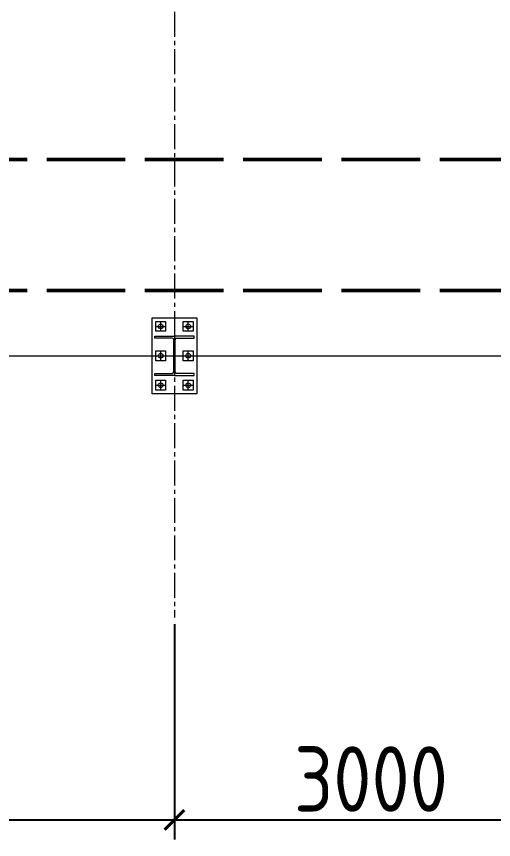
# Model space of a CAD drawing. Header units: millimetres. Extents: x 163705 to 1616509, y 81827 to 302547.
# Drawn here: x 580599 to 584240, y 139363 to 145653 of the extents above; entities that cross this region are included whole.
import ezdxf

# ---------------------------------------------------------------- set-up
doc = ezdxf.new("R2010")
doc.units = ezdxf.units.MM
doc.header["$LTSCALE"] = 10
doc.linetypes.add('ACAD_ISO02W100', pattern=[15, 12, -3])
doc.linetypes.add('CENTER2', pattern=[28.575, 19.05, -3.175, 3.175, -3.175])
for name, color, linetype, lineweight in [('1-中心线', 1, 'CENTER2', 0), ('1-护栏', 4, 'Continuous', 18), ('1-标注', 3, 'Continuous', 0), ('1-设备轮廓', 2, 'Continuous', 18), ('1-钢构', 6, 'Continuous', 0)]:
    doc.layers.add(name, color=color, linetype=linetype, lineweight=lineweight)
doc.styles.add('HZ', font='gbenor.shx', dxfattribs={"bigfont": 'gbcbig.shx'})
doc.styles.get("Standard").update_dxf_attribs({"font": 'arial.ttf'})
doc.dimstyles.new('100$0', dxfattribs={"dimscale": 100, "dimtxt": 5, "dimasz": 1.5, "dimexe": 1.5, "dimexo": 0.5, "dimtad": 1, "dimdec": 0, "dimdsep": 46, "dimtxsty": 'HZ', "dimblk": 'ARCHTICK', "dimcen": 2.5, "dimdle": 1, "dimclrd": 256, "dimclre": 256, "dimadec": 0, "dimazin": 0, "dimtfac": 1, "dimtdec": 0, "dimtmove": 0, "dimatfit": 3, "dimfxl": 0, "dimarcsym": 0})

# ---------------------------------------------------------------- blocks, each defined once
blk = doc.blocks.new('G$CCDFBE48F')
for p, q in [((24.5, 515), (105.5, 515)), ((65, 474.5), (65, 555.5)), ((234.5, 515), (315.5, 515)), ((275, 474.5), (275, 555.5)), ((170, 443), (170, 137)), ((20, 425), (20, 440)), ((20, 440), (170, 440)), ((152, 425), (20, 425)), ((165, 168), (165, 412)), ((320, 440), (170, 440)), ((175, 168), (175, 412)), ((188, 425), (320, 425)), ((320, 425), (320, 440)), ((65, 249.5), (65, 330.5)), ((275, 249.5), (275, 330.5)), ((24.5, 290), (105.5, 290)), ((234.5, 290), (315.5, 290)), ((20, 140), (20, 155)), ((20, 155), (152, 155)), ((170, 140), (20, 140)), ((170, 140), (320, 140)), ((320, 155), (188, 155)), ((320, 140), (320, 155)), ((24.5, 65), (105.5, 65)), ((65, 24.5), (65, 105.5)), ((234.5, 65), (315.5, 65)), ((275, 24.5), (275, 105.5))]:
    blk.add_line(p, q)
for points in [[(0, 0), (0, 580), (340, 580), (340, 0)], [(27.5, 477.5), (27.5, 552.5), (102.5, 552.5), (102.5, 477.5)], [(237.5, 477.5), (237.5, 552.5), (312.5, 552.5), (312.5, 477.5)], [(27.5, 252.5), (27.5, 327.5), (102.5, 327.5), (102.5, 252.5)], [(237.5, 252.5), (237.5, 327.5), (312.5, 327.5), (312.5, 252.5)], [(27.5, 27.5), (27.5, 102.5), (102.5, 102.5), (102.5, 27.5)], [(237.5, 27.5), (237.5, 102.5), (312.5, 102.5), (312.5, 27.5)]]:
    blk.add_lwpolyline(points, close=True)
for centre in [(65, 515), (275, 515), (65, 290), (275, 290), (65, 65), (275, 65)]:
    blk.add_circle(centre, 18)
for centre, start, end in [((152, 412), 0, 90), ((188, 412), 90, 180), ((152, 168), 270, 0), ((188, 168), 180, 270)]:
    blk.add_arc(centre, 13, start, end)
blk.add_text('HC_SUPERPART', height=0.001).set_placement((170, 140))
blk = doc.blocks.new('_ArchTick')
at = {"const_width": 0.15}
blk.add_lwpolyline([(-0.5, -0.5), (0.5, 0.5)], dxfattribs=at)
blk = doc.blocks.new('*D185')
at = {"layer": '1-标注', "lineweight": -2, "transparency": 16777216}
for p, q in [((576804.6, 141009.5), (576804.6, 139362.8)), ((581804.6, 141009.5), (581804.6, 139362.8)), ((576704.6, 139512.8), (581904.6, 139512.8))]:
    blk.add_line(p, q, dxfattribs=at)
at = {"layer": 'Defpoints', "transparency": 16777216}
for p in [(576804.6, 141059.5), (581804.6, 141059.5), (581804.6, 139512.8)]:
    blk.add_point(p, dxfattribs=at)
at = {"layer": '1-标注', "lineweight": -2, "transparency": 16777216, "xscale": 150, "yscale": 150, "zscale": 150, "rotation": 180}
blk.add_blockref('_ArchTick', (576804.6, 139512.8), dxfattribs=at)
at = {"layer": '1-标注', "lineweight": -2, "transparency": 16777216, "xscale": 150, "yscale": 150, "zscale": 150}
blk.add_blockref('_ArchTick', (581804.6, 139512.8), dxfattribs=at)
at = {"layer": '1-标注', "transparency": 16777216, "insert": (579304.6, 139825.3), "char_height": 500, "attachment_point": 5, "style": 'HZ'}
blk.add_mtext('5000', dxfattribs=at)
blk = doc.blocks.new('*D186')
at = {"layer": '1-标注', "lineweight": -2, "transparency": 16777216}
for p, q in [((581804.6, 141009.5), (581804.6, 139362.8)), ((584804.6, 141009.5), (584804.6, 139362.8)), ((581704.6, 139512.8), (584904.6, 139512.8))]:
    blk.add_line(p, q, dxfattribs=at)
at = {"layer": 'Defpoints', "transparency": 16777216}
for p in [(581804.6, 141059.5), (584804.6, 141059.5), (584804.6, 139512.8)]:
    blk.add_point(p, dxfattribs=at)
at = {"layer": '1-标注', "lineweight": -2, "transparency": 16777216, "xscale": 150, "yscale": 150, "zscale": 150, "rotation": 180}
blk.add_blockref('_ArchTick', (581804.6, 139512.8), dxfattribs=at)
at = {"layer": '1-标注', "lineweight": -2, "transparency": 16777216, "xscale": 150, "yscale": 150, "zscale": 150}
blk.add_blockref('_ArchTick', (584804.6, 139512.8), dxfattribs=at)
at = {"layer": '1-标注', "transparency": 16777216, "insert": (583304.6, 139825.3), "char_height": 500, "attachment_point": 5, "style": 'HZ'}
blk.add_mtext('3000', dxfattribs=at)

msp = doc.modelspace()

# ---------------------------------------------------------------- linework, layer by layer
at = {"layer": '1-中心线'}
for p, q in [((581804.592, 152259.738), (581804.592, 141059.499)), ((553688.441, 143059.632), (632314.867, 143059.632))]:
    msp.add_line(p, q, dxfattribs=at)
at = {"layer": '1-护栏'}
msp.add_lwpolyline([(570504.592, 143059.632), (587768.407, 143059.632), (587768.407, 150259.632), (570504.592, 150259.632)], close=True, dxfattribs=at)
at = {"layer": '1-设备轮廓', "color": 5, "linetype": 'ACAD_ISO02W100', "lineweight": 50, "ltscale": 5}
for p, q in [((587429.603, 144559.62), (571829.602, 144559.62)), ((587429.603, 143559.632), (571829.602, 143559.632))]:
    msp.add_line(p, q, dxfattribs=at)

# ---------------------------------------------------------------- block references
at = {"layer": '1-钢构'}
msp.add_blockref('G$CCDFBE48F', (581634.592, 142769.632), dxfattribs=at)

# ---------------------------------------------------------------- dimensions: what is measured, and where the dimension line sits
at = {"layer": '1-标注'}
for base, p1, p2, picture, middle in [((581804.592, 139512.793), (576804.592, 141059.499), (581804.592, 141059.499), '*D185', (579304.592, 139825.293)), ((584804.592, 139512.793), (581804.592, 141059.499), (584804.592, 141059.499), '*D186', (583304.592, 139825.293))]:
    dim = msp.add_linear_dim(base=base, p1=p1, p2=p2, dimstyle='100$0', override={"dimtol": 0, "dimlim": 0, "dimtdec": 8, "dimtix": 1}, dxfattribs=at)
    dim.commit()
    dim.dimension.update_dxf_attribs({"geometry": picture, "text_midpoint": middle})

doc.saveas('drawing.dxf')
